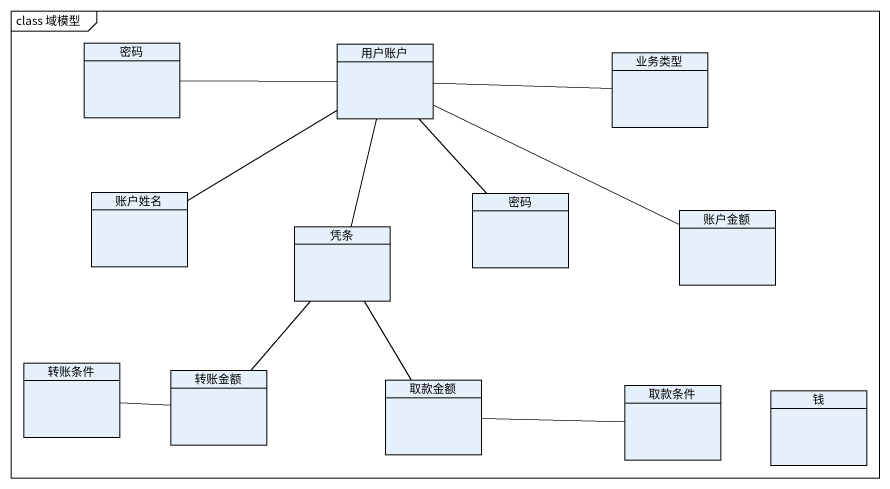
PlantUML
@startuml
mainframe class 域模型
hide circle
hide empty members
class 密码
class 用户账户
class 业务类型
class 账户姓名
class "密码" as 密码_2
class 账户金额
class 凭条
class 转账条件
class 转账金额
class 取款金额
class 取款条件
class 钱
用户账户 -left- 密码
用户账户 -right- 业务类型
用户账户 -right- 账户金额
用户账户 -- 凭条
账户姓名 -up- 用户账户
密码_2 -up- 用户账户
凭条 -- 取款金额
转账条件 -right- 转账金额
转账金额 -up- 凭条
取款条件 -left- 取款金额
@enduml
